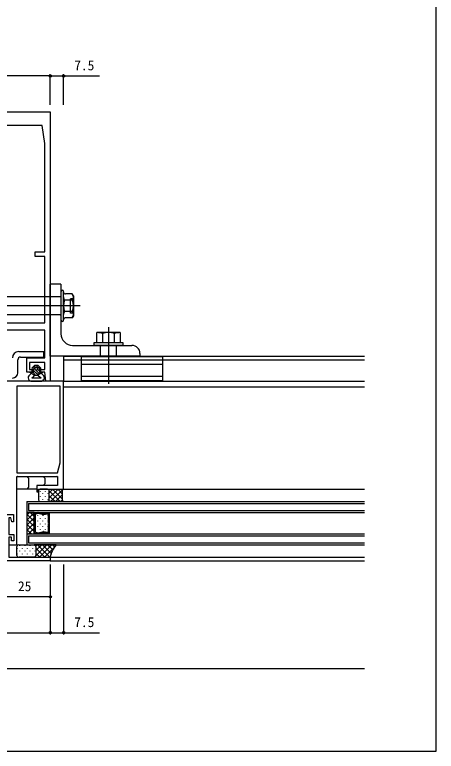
# Model space of a CAD drawing. Units: millimetres, scale not verified. Extents: x -960 to 961, y -419 to 416.
# Drawn here: x 725.9 to 960.6, y -418.9 to -8.8 of the extents above; entities that cross this region are included whole.
import ezdxf
from ezdxf.enums import TextEntityAlignment as Align

# ---------------------------------------------------------------- set-up
doc = ezdxf.new("R2010")
doc.units = ezdxf.units.MM
doc.header["$LTSCALE"] = 2
for name, color, linetype in [('0-2_YKK_11', 7, 'Continuous'), ('0-4_YKK_12', 2, 'Continuous'), ('0-5_YKK_13', 4, 'Continuous'), ('0-7_YKK_D', 6, 'Continuous'), ('0-8_YKK_ZWAK', 7, 'Continuous')]:
    doc.layers.add(name, color=color, linetype=linetype)
doc.styles.add('ＭＳ ゴシック', font='')
doc.styles.get('ＭＳ ゴシック').set_extended_font_data('MS Gothic')

msp = doc.modelspace()

# ---------------------------------------------------------------- linework, layer by layer
at = {"layer": '0-2_YKK_11'}
msp.add_line((739.1, -272.9), (753.1, -272.9), dxfattribs=at)
for points in [[(685.6, -62.9), (745.6, -62.9), (745.6, -212.9), (743.1, -212.9), (742.6, -207.9), (740.4, -207.9), (740.4, -206.4), (742.6, -206.4), (742.6, -202.4), (734.1, -202.4), (734.1, -206.4), (735.4, -206.4), (735.4, -207.9), (732.6, -207.9), (732.6, -199.9), (742.6, -199.9), (742.6, -184.4), (688.6, -184.4)], [(753.1, -272.9), (753.1, -212.9), (720.6, -212.9)], [(722.9, -303.9), (727.1, -303.9), (727.1, -265.9), (749.6, -265.9), (749.6, -270.9), (738.1, -270.9), (738.1, -274.4), (739.1, -274.4), (739.1, -272.9)]]:
    msp.add_lwpolyline(points, dxfattribs=at)
for points in [[(688.6, -80.4), (688.6, -140.9), (693.9, -140.9), (693.9, -143.4), (688.6, -143.4), (688.6, -180.4), (742.6, -180.4), (742.6, -143.4), (737.3, -143.4), (737.3, -140.9), (742.6, -140.9), (742.6, -80.4), (741.1, -70.4), (690.1, -70.4)], [(727.1, -215.6), (727.1, -263.9), (749.6, -263.9), (751.1, -258.302), (751.1, -215.6)], [(720.6, -312.9), (720.6, -287.1), (725.1, -287.1), (725.1, -291.1), (724.2, -291.1), (723.611, -288.9), (722.6, -288.9), (722.6, -298.2), (725.3, -298.2), (725.3, -301.7), (724.1, -301.7), (724.1, -299.7), (722.6, -299.7), (722.6, -310.9), (745.6, -310.9), (745.6, -312.9)]]:
    msp.add_lwpolyline(points, close=True, dxfattribs=at)
at = {"layer": '0-4_YKK_12'}
for p, q in [((753.1, -198.9), (753.1, -212.9)), ((753.1, -198.9), (920.6, -198.9)), ((753.1, -200.9), (920.6, -200.9)), ((752.8, -212.9), (920.6, -212.9)), ((753.1, -215.9), (920.6, -215.9)), ((752.8, -272.9), (920.6, -272.9)), ((732.6, -279.9), (732.6, -285.9)), ((732.6, -279.9), (920.6, -279.9)), ((733.6, -280.9), (733.6, -284.9)), ((733.6, -280.9), (920.6, -280.9)), ((732.6, -285.9), (732.6, -297.9)), ((736.7, -285.9), (732.6, -285.9)), ((732.6, -285.9), (920.6, -285.9)), ((734.141, -285.9), (732.6, -287.441)), ((736.7, -286.17), (732.6, -290.269)), ((732.6, -286.848), (736.7, -290.948)), ((733.6, -284.9), (920.6, -284.9)), ((734.48, -285.9), (736.699, -288.119)), ((736.7, -296.877), (736.699, -286.928)), ((736.7, -285.9), (745.099, -285.9)), ((736.7, -297.9), (736.7, -285.9)), ((736.7, -297.9), (736.7, -285.9)), ((736.7, -286.914), (736.7, -286.943)), ((737.008, -285.9), (737.436, -286.328)), ((737.089, -286.421), (738.663, -285.999)), ((738.663, -285.999), (737.089, -286.421)), ((738.664, -286.542), (737.614, -286.824)), ((738.935, -285.999), (741.814, -286.77)), ((741.814, -286.77), (738.935, -285.999)), ((741.814, -287.313), (738.935, -286.542)), ((739.253, -285.9), (739.505, -286.151)), ((741.498, -285.9), (742.308, -286.71)), ((742.085, -286.77), (744.438, -286.139)), ((744.438, -286.139), (742.085, -286.77)), ((743.913, -286.823), (742.085, -287.313)), ((743.743, -285.9), (744.079, -286.235)), ((745.099, -285.9), (745.099, -297.9)), ((745.099, -286.654), (745.099, -286.638)), ((745.099, -286.646), (745.099, -291.639)), ((736.699, -288.998), (732.6, -293.098)), ((732.6, -289.676), (736.7, -293.776)), ((737.224, -287.331), (737.225, -296.474)), ((737.333, -289.383), (737.333, -289.183)), ((738.748, -287.768), (738.748, -287.568)), ((738.748, -290.798), (738.748, -290.598)), ((740.163, -289.383), (740.163, -289.183)), ((741.578, -287.768), (741.578, -287.568)), ((741.578, -290.798), (741.578, -290.598)), ((742.993, -289.383), (742.993, -289.183)), ((744.408, -287.768), (744.408, -287.568)), ((744.408, -290.798), (744.408, -290.598)), ((744.574, -291.639), (744.574, -287.33)), ((736.7, -291.826), (732.6, -295.926)), ((732.6, -292.505), (736.7, -296.605)), ((736.7, -294.655), (733.454, -297.9)), ((737.333, -292.413), (737.333, -292.213)), ((737.333, -295.443), (737.333, -295.243)), ((738.748, -293.828), (738.748, -293.628)), ((740.163, -292.413), (740.163, -292.213)), ((740.163, -295.443), (740.163, -295.243)), ((741.578, -293.828), (741.578, -293.628)), ((742.993, -292.413), (742.993, -292.213)), ((742.993, -295.443), (742.993, -295.243)), ((744.408, -293.828), (744.408, -293.628)), ((745.099, -291.639), (744.574, -291.639)), ((744.575, -292.164), (745.1, -292.164)), ((744.575, -296.474), (744.575, -292.164)), ((745.1, -292.164), (745.1, -297.158)), ((732.6, -295.333), (735.166, -297.9)), ((732.6, -297.9), (736.7, -297.9)), ((732.6, -297.9), (732.6, -303.9)), ((732.6, -297.9), (920.6, -297.9)), ((733.6, -298.9), (733.6, -302.9)), ((733.6, -298.9), (920.6, -298.9)), ((736.7, -297.483), (736.283, -297.9)), ((736.7, -296.886), (736.7, -296.857)), ((745.099, -297.9), (736.7, -297.9)), ((738.664, -297.801), (737.089, -297.379)), ((738.664, -297.806), (737.089, -297.384)), ((737.325, -297.442), (737.783, -297.9)), ((737.614, -296.981), (738.664, -297.262)), ((738.935, -297.262), (741.814, -296.491)), ((741.814, -297.03), (738.935, -297.801)), ((741.814, -297.034), (738.935, -297.806)), ((738.935, -297.262), (738.935, -297.262)), ((738.935, -297.262), (738.935, -297.262)), ((739.719, -297.591), (740.028, -297.9)), ((741.489, -297.116), (742.273, -297.9)), ((742.085, -296.491), (743.914, -296.981)), ((744.439, -297.66), (742.085, -297.03)), ((744.439, -297.665), (742.085, -297.034)), ((744.219, -297.601), (744.518, -297.9)), ((745.099, -297.145), (745.099, -297.161)), ((733.6, -302.9), (920.6, -302.9)), ((732.6, -303.9), (920.6, -303.9)), ((745.3, -310.9), (920.6, -310.9)), ((745.3, -310.9), (920.6, -310.9)), ((745.6, -312.9), (920.6, -312.9))]:
    msp.add_line(p, q, dxfattribs=at)
for points in [[(736.7, -286.914), (736.7, -285.9), (745.099, -285.9), (745.099, -286.638)], [(736.7, -296.886), (736.7, -297.9), (745.099, -297.9), (745.099, -297.161)]]:
    msp.add_lwpolyline(points, dxfattribs=at)
for centre, start, end in [((737.224, -286.928), 105.00383, 180.00177), ((737.224, -286.928), 105.0037, 178.42023), ((737.224, -286.928), 178.42023, 181.58337), ((737.749, -287.331), 105.00383, 180.00177), ((738.799, -286.506), 75.00375, 105.00407), ((738.799, -286.506), 75.0037, 105.0037), ((738.799, -287.049), 75.00396, 105.00344), ((741.949, -286.263), 255.0037, 285.00412), ((741.949, -286.263), 255.0037, 285.00372), ((744.049, -287.33), 0.00379, 105.00368), ((744.574, -286.646), 0.00183, 105.00368), ((744.574, -286.646), 0.88944, 105.00372), ((744.574, -286.646), 359.11417, 0.88944), ((741.949, -286.806), 255.00307, 285.00432), ((737.224, -296.877), 180.029, 255.01008), ((737.225, -296.872), 178.42023, 181.58337), ((737.225, -296.872), 181.58337, 254.9999), ((737.749, -296.474), 180.03815, 255.00666), ((738.8, -296.755), 255.00016, 284.99965), ((738.8, -297.294), 254.9999, 284.9999), ((738.8, -297.298), 254.99953, 284.99985), ((738.8, -296.755), 284.03804, 284.47126), ((738.8, -296.755), 284.47126, 284.82879), ((738.8, -296.755), 284.82879, 284.88333), ((738.8, -296.755), 284.93315, 284.98228), ((738.8, -296.755), 284.93322, 284.95764), ((738.8, -296.755), 284.91945, 284.938), ((738.8, -296.755), 284.88333, 284.91945), ((738.8, -296.755), 284.99562, 284.99606), ((738.8, -296.755), 284.99334, 284.99562), ((738.8, -296.755), 284.99217, 284.99385), ((738.8, -296.755), 284.9853, 284.99217), ((738.8, -296.755), 284.96767, 284.98527), ((738.8, -296.755), 284.9662, 284.96767), ((738.8, -296.755), 284.96396, 284.9662), ((741.95, -296.998), 74.99928, 105.00053), ((741.95, -297.537), 74.99989, 104.9999), ((741.95, -297.541), 74.99948, 104.9999), ((744.05, -296.474), 254.99992, 359.99981), ((744.574, -297.153), 254.99989, 359.11417), ((744.575, -297.158), 254.99992, 0.00177), ((744.574, -297.153), 359.11417, 0.88944)]:
    msp.add_arc(centre, 0.525, start, end, dxfattribs=at)
at = {"layer": '0-5_YKK_13'}
for p, q in [((751.6, -158.9), (745.6, -158.9)), ((751.6, -158.9), (751.6, -186.4)), ((753, -178.95), (753, -162.85)), ((757.886, -167.739), (753.614, -167.739)), ((757.886, -164.275), (754.1, -164.275)), ((758.5, -166.9), (757, -166.9)), ((757, -174.9), (757, -166.9)), ((758.5, -165.338), (757.886, -164.275)), ((758.5, -165.338), (758.5, -176.462)), ((762.214, -170.9), (670.16, -170.9)), ((757.886, -174.061), (753.614, -174.061)), ((758.5, -174.9), (757, -174.9)), ((757.886, -177.525), (754.1, -177.525)), ((758.5, -176.462), (757.886, -177.525)), ((778.1, -182.799), (778.1, -214.299)), ((771.6, -191.299), (771.6, -185.799)), ((784.6, -185.799), (771.6, -185.799)), ((774.85, -191.299), (774.85, -186.362)), ((781.35, -191.299), (781.35, -186.362)), ((784.6, -185.799), (784.6, -191.299)), ((728.1, -196.4), (742.1, -196.4)), ((758.1, -192.9), (791.1, -192.9)), ((773.6, -198.9), (773.6, -192.9)), ((782.6, -198.9), (782.6, -192.9)), ((727.6, -208.1), (727.6, -200.9)), ((763.1, -200.9), (808.1, -200.9)), ((736.85, -204.1), (735.597, -205.345)), ((737.112, -206.208), (735.924, -205.021)), ((737.499, -205.181), (736.633, -204.316)), ((738.85, -204.1), (736.85, -204.1)), ((738.85, -204.1), (740.189, -205.332)), ((763.1, -203.4), (808.1, -203.4)), ((735.1, -208.4), (733.987, -209.437)), ((734.346, -207.9), (736.1, -207.9)), ((734.346, -207.9), (735.1, -208.4)), ((734.984, -208.323), (734.561, -207.9)), ((735.95, -206.2), (736.1, -206.2)), ((737.475, -209.4), (735.975, -207.9)), ((736.1, -206.2), (736.1, -207.9)), ((737.85, -206.947), (737.542, -206.638)), ((739.757, -208.853), (737.85, -206.947)), ((739.6, -207.282), (738.569, -206.251)), ((740.6, -208.4), (738.739, -209.4)), ((739.6, -206.2), (739.6, -207.9)), ((739.6, -206.2), (739.85, -206.2)), ((739.6, -207.9), (741.35, -207.9)), ((740.671, -208.353), (740.218, -207.9)), ((740.6, -208.4), (741.35, -207.9)), ((740.6, -208.4), (741.713, -209.437)), ((735.35, -212.9), (740.35, -212.9)), ((735.375, -210.9), (740.626, -210.9)), ((736.85, -209.4), (735.935, -210.62)), ((738.739, -209.4), (740.148, -210.713)), ((763.1, -210.1), (808.1, -210.1)), ((727.1, -272.6), (727.1, -266.2)), ((727.4, -265.9), (749.3, -265.9)), ((733.6, -266.9), (732.6, -265.9)), ((742.6, -266.9), (741.6, -265.9)), ((749.6, -266.2), (749.6, -270.6)), ((733.6, -266.9), (733.6, -271.9)), ((742.6, -269.9), (741.6, -270.9)), ((742.6, -266.9), (742.6, -269.9)), ((737.8, -272.9), (727.4, -272.9)), ((733.6, -271.9), (732.6, -272.9)), ((738.1, -271.2), (738.1, -272.6)), ((749.3, -270.9), (738.4, -270.9)), ((739.1, -273.9), (739.1, -278.9)), ((744.1, -272.9), (740.1, -272.9)), ((740.163, -274.233), (740.163, -274.033)), ((742.993, -274.233), (742.993, -274.033)), ((744.108, -272.9), (744.108, -272.9)), ((744.293, -272.919), (744.312, -272.9)), ((745.1, -274.941), (747.141, -272.9)), ((745.1, -277.769), (749.969, -272.9)), ((751.108, -279.9), (745.1, -273.892)), ((745.1, -278.9), (745.1, -273.9)), ((745.1, -278.9), (745.1, -273.9)), ((745.798, -279.9), (752.798, -272.9)), ((752.35, -278.314), (746.936, -272.9)), ((752.35, -275.485), (749.765, -272.9)), ((752.846, -273.154), (752.593, -272.9)), ((740.163, -277.263), (740.163, -277.063)), ((741.578, -275.648), (741.578, -275.448)), ((741.578, -278.678), (741.578, -278.478)), ((742.993, -277.263), (742.993, -277.063)), ((744.408, -275.648), (744.408, -275.448)), ((744.408, -278.678), (744.408, -278.478)), ((748.279, -279.9), (745.1, -276.721)), ((748.626, -279.9), (752.35, -276.176)), ((740.1, -279.9), (744.1, -279.9)), ((745.451, -279.9), (744.96, -279.41)), ((751.454, -279.9), (752.35, -279.004)), ((727.1, -309.9), (727.1, -304.9)), ((727.172, -305.948), (727.172, -306.148)), ((728.1, -303.9), (736.6, -303.9)), ((728.587, -304.333), (728.587, -304.533)), ((728.587, -307.363), (728.587, -307.563)), ((730.002, -305.948), (730.002, -306.148)), ((731.417, -304.333), (731.417, -304.533)), ((731.417, -307.363), (731.417, -307.563)), ((732.832, -305.948), (732.832, -306.148)), ((734.247, -304.333), (734.247, -304.533)), ((734.247, -307.363), (734.247, -307.563)), ((735.662, -305.948), (735.662, -306.148)), ((748.9, -303.9), (736.6, -303.9)), ((737.077, -304.333), (737.077, -304.533)), ((737.077, -307.363), (737.077, -307.563)), ((737.502, -304.468), (738.07, -303.9)), ((737.591, -310.036), (743.727, -303.9)), ((737.6, -307.199), (740.899, -303.9)), ((737.6, -304.9), (737.6, -309.9)), ((737.6, -304.9), (737.6, -309.9)), ((737.6, -305.885), (742.615, -310.9)), ((738.444, -303.9), (745.444, -310.9)), ((739.556, -310.9), (746.556, -303.9)), ((741.272, -303.9), (746.151, -308.778)), ((742.384, -310.9), (747.621, -305.663)), ((744.101, -303.9), (746.988, -306.788)), ((746.929, -303.9), (748.046, -305.017)), ((727.172, -308.978), (727.172, -309.178)), ((736.6, -310.9), (728.1, -310.9)), ((728.587, -310.393), (728.587, -310.593)), ((730.002, -308.978), (730.002, -309.178)), ((731.417, -310.393), (731.417, -310.593)), ((732.832, -308.978), (732.832, -309.178)), ((734.247, -310.393), (734.247, -310.593)), ((735.662, -308.978), (735.662, -309.178)), ((736.6, -310.9), (745.6, -310.9)), ((736.727, -310.9), (736.736, -310.891)), ((736.909, -310.851), (736.959, -310.9)), ((737.077, -310.393), (737.077, -310.593)), ((737.6, -308.713), (739.787, -310.9)), ((745.212, -310.9), (745.697, -310.415))]:
    msp.add_line(p, q, dxfattribs=at)
for points in [[(795.6, -197.4), (795.6, -198.9), (745.6, -198.9), (745.6, -158.9)], [(751.3, -165.9), (742.6, -165.9), (688.6, -165.9)], [(751.3, -175.9), (742.6, -175.9), (688.6, -175.9)], [(729.1, -199.4), (742.1, -199.4), (742.1, -196.4)], [(739.926, -206.194), (737.85, -204.118), (737.832, -204.1)], [(735.1, -208.4), (736.85, -209.4), (738.739, -209.4)], [(738.837, -209.348), (737.85, -208.361), (736.1, -206.611)], [(744.1, -272.9), (753.1, -272.9), (752.35, -273.65), (752.35, -279.15), (753.1, -279.9), (744.1, -279.9)]]:
    msp.add_lwpolyline(points, dxfattribs=at)
for points in [[(770.101, -192.9), (770.101, -191.3), (786.101, -191.3), (786.101, -192.9)], [(763.1, -212.6), (763.1, -199), (808.1, -199), (808.1, -212.6)]]:
    msp.add_lwpolyline(points, close=True, dxfattribs=at)
msp.add_circle((737.85, -205.9), 0.8, dxfattribs=at)
for centre, radius, start, end in [((752.3, -162.85), 0.7, 0, 180), ((754.1, -163.175), 1.1, 180, 270), ((751.3, -165.6), 0.3, 270, 0), ((755.749, -166.007), 2.751, 178.28, 181.72), ((755.751, -166.007), 2.751, 180, 219.02761), ((761.446, -170.9), 8.445, 158.0208, 201.9792), ((755.749, -166.007), 2.751, 320.97239, 39.02761), ((750.054, -170.9), 8.445, 338.0208, 21.9792), ((751.3, -176.2), 0.3, 0, 90), ((755.751, -175.793), 2.751, 140.97239, 180), ((755.749, -175.793), 2.751, 320.97239, 39.02761), ((752.3, -178.95), 0.7, 180, 0), ((754.1, -178.625), 1.1, 90, 180), ((758.1, -186.4), 6.5, 180, 270), ((771.6, -195.463), 9.663, 70.34714, 90), ((778.1, -195.463), 9.663, 70.34714, 109.65286), ((784.6, -195.463), 9.663, 90, 109.65286), ((728.1, -199.9), 3.5, 90, 180), ((791.1, -197.4), 4.5, 0, 90), ((729.1, -200.9), 1.5, 90, 180), ((724.6, -208.1), 3, 270, 0), ((735.95, -205.7), 0.5, 134.83706, 270), ((739.85, -205.7), 0.5, 270, 47.3723), ((735.35, -210.9), 2, 132.97004, 270), ((735.375, -210.2), 0.7, 270, 323.13091), ((740.626, -210.2), 0.7, 227.02996, 270), ((740.35, -210.9), 2, 270, 47.02996), ((727.4, -266.2), 0.3, 90, 180), ((749.3, -266.2), 0.3, 0, 90), ((749.3, -270.6), 0.3, 270, 0), ((727.4, -272.6), 0.3, 180, 270), ((737.8, -272.6), 0.3, 270, 0), ((738.4, -271.2), 0.3, 90, 180), ((740.1, -273.9), 1, 90, 180), ((744.1, -273.9), 1, 0, 90), ((744.1, -273.9), 1, 360, 90), ((740.1, -278.9), 1, 180, 270), ((744.1, -278.9), 1, 270, 0), ((744.1, -278.9), 1, 270, 0), ((728.1, -304.9), 1, 90, 180), ((736.6, -304.9), 1, 0, 90), ((736.6, -304.9), 1, 0, 90), ((760.448, -313.622), 15.095, 139.90687, 169.61207), ((728.1, -309.9), 1, 180, 270), ((736.6, -309.9), 1, 270, 0), ((736.6, -309.9), 1, 270, 0)]:
    msp.add_arc(centre, radius, start, end, dxfattribs=at)
at = {"layer": '0-7_YKK_D'}
for p, q in [((745.6, -42.9), (685.6, -42.9)), ((745.6, -58.9), (745.6, -41.9)), ((745.6, -58.9), (745.6, -41.9)), ((753.1, -58.9), (753.1, -41.9)), ((745.6, -314.9), (745.6, -333.9)), ((745.6, -314.9), (745.6, -353.9)), ((745.6, -314.9), (745.6, -353.9)), ((753.1, -314.9), (753.1, -353.9)), ((745.6, -332.9), (720.6, -332.9)), ((685.6, -352.9), (745.6, -352.9)), ((715.6, -372.9), (727.724, -372.9)), ((722.6, -372.9), (920.6, -372.9))]:
    msp.add_line(p, q, dxfattribs=at)
for points in [[(745.6, -42.9), (753.1, -42.9), (773.047, -42.9)], [(745.6, -352.9), (753.1, -352.9), (773.047, -352.9)]]:
    msp.add_lwpolyline(points, dxfattribs=at)
for centre in [(745.6, -42.9), (745.6, -42.9), (753.1, -42.9), (745.6, -332.9), (745.6, -352.9), (745.6, -352.9), (753.1, -352.9)]:
    msp.add_circle(centre, 0.637, dxfattribs=at)
at = {"layer": '0-8_YKK_ZWAK'}
msp.add_lwpolyline([(-959.4, -418.9), (960.6, -418.9), (960.6, 381.1)], dxfattribs=at)

# ---------------------------------------------------------------- texts
at = {"layer": '0-7_YKK_D', "style": 'ＭＳ ゴシック'}
for s, p in [('7.5', (758.976, -41.4)), ('25', (727.645, -331.4)), ('7.5', (758.976, -351.4))]:
    msp.add_text(s, height=5.499, dxfattribs=at).set_placement(p, align=Align.BOTTOM_LEFT)

doc.saveas('drawing.dxf')
